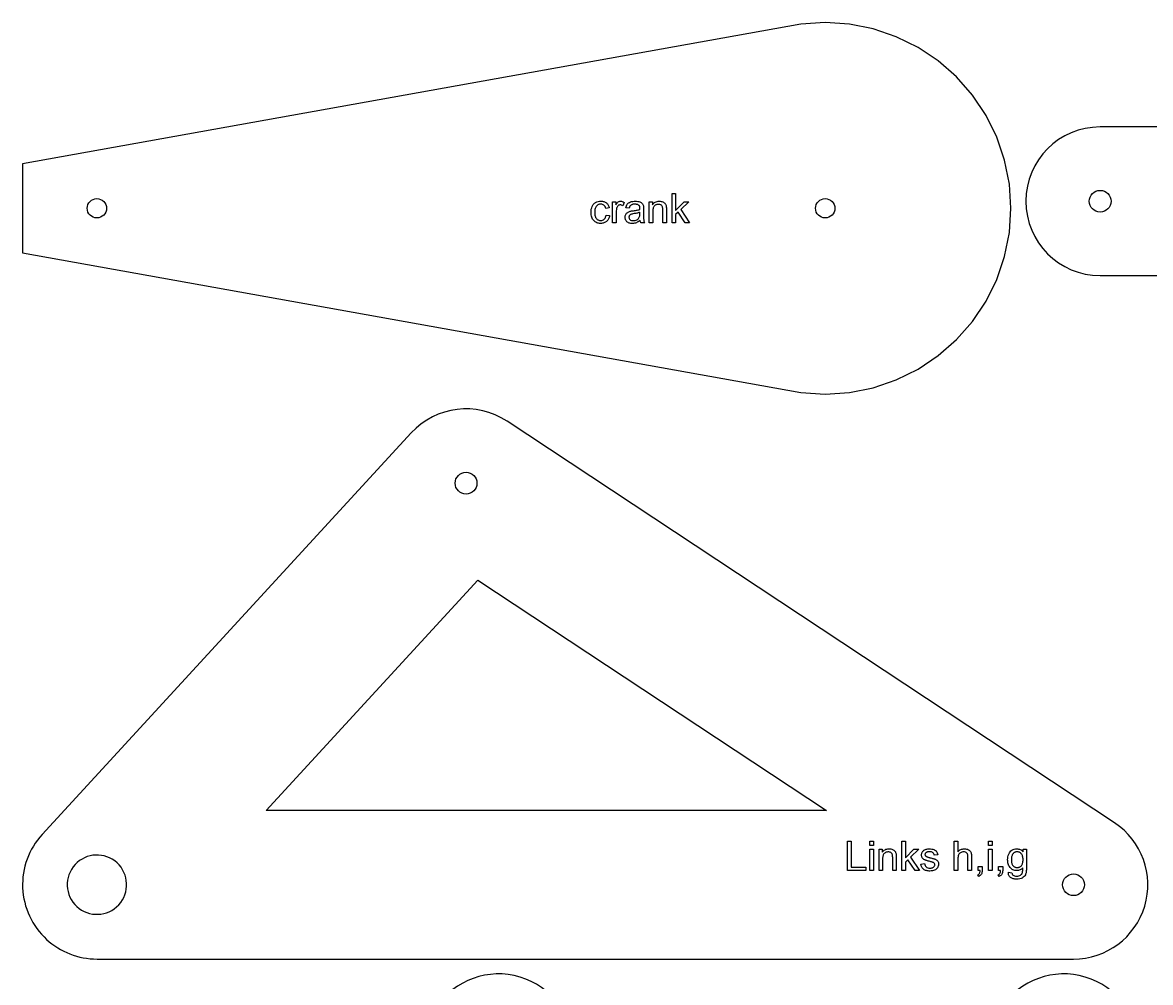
# Model space of a CAD drawing. Header units: millimetres. Extents: x 18 to 1175, y 18 to 1179.
# Drawn here: x 18 to 473.3, y 791.8 to 1179.4 of the extents above; entities that cross this region are included whole.
import ezdxf

# ---------------------------------------------------------------- set-up
doc = ezdxf.new("R2010")
doc.units = ezdxf.units.MM
doc.layers.add('cut', color=5, linetype='Continuous', true_color=0x0000ff)
doc.layers.add('line engraving', color=1, linetype='Continuous', true_color=0xff0000)

msp = doc.modelspace()

# ---------------------------------------------------------------- linework, layer by layer
at = {"layer": 'cut', "color": 5, "true_color": 0x0000ff}
for points in [[(342, 1029.44), (351.79, 1030.08), (361.41, 1032), (370.7, 1035.15), (379.5, 1039.49), (387.66, 1044.94), (395.03, 1051.41), (401.5, 1058.78), (406.95, 1066.94), (411.29, 1075.74), (414.44, 1085.03), (416.36, 1094.65), (417, 1104.44), (416.36, 1114.23), (414.44, 1123.85), (411.29, 1133.14), (406.95, 1141.94), (401.5, 1150.1), (395.03, 1157.47), (387.66, 1163.94), (379.5, 1169.39), (370.7, 1173.73), (361.41, 1176.88), (351.79, 1178.8), (342, 1179.44), (332.21, 1178.8), (18, 1122.44), (18, 1086.44), (332.21, 1030.08)], [(201.8, 954.31), (342.49, 861.28), (116.28, 861.28)]]:
    msp.add_lwpolyline(points, close=True, dxfattribs=at)
for points in [[(702, 1077.28, 1), (702, 1137.28), (453, 1137.28, 1), (453, 1077.28)], [(174.93, 1013.74), (25.91, 851.62, 0.414578), (27.73, 809.21, 0.188241), (48.05, 801.28), (442.25, 801.28, 0.743511), (458.8, 856.3), (213.56, 1018.46, 0.368358)], [(56.14, 840.13, 0.997265), (39.9, 822.46, 0.997265)], [(27.7, 497.95), (189.82, 348.94, 0.414578), (232.23, 350.75, 0.188241), (240.16, 371.07), (240.16, 765.27, 0.743511), (185.14, 781.82), (22.98, 536.59, 0.368358)], [(255.86, 497.95), (417.98, 348.94, 0.414578), (460.4, 350.75, 0.188241), (468.33, 371.07), (468.33, 765.27, 0.743511), (413.3, 781.82), (251.14, 536.59, 0.368358)]]:
    msp.add_lwpolyline(points, format="xyb", close=True, dxfattribs=at)
for centre, radius in [((453, 1107.28), 4.4), ((48, 1104.44), 3.9), ((342, 1104.44), 3.9), ((197.02, 993.44), 4.4), ((442.25, 831.28), 4.4)]:
    msp.add_circle(centre, radius, dxfattribs=at)
at = {"layer": 'line engraving', "color": 1, "true_color": 0xff0000}
for points in [[(253.53, 1101.66), (254.96, 1101.47), (254.89, 1101.11), (254.79, 1100.77), (254.68, 1100.45), (254.54, 1100.15), (254.38, 1099.87), (254.19, 1099.61), (253.99, 1099.37), (253.76, 1099.15), (253.51, 1098.96), (253.25, 1098.79), (252.97, 1098.64), (252.68, 1098.53), (252.38, 1098.43), (252.06, 1098.37), (251.73, 1098.33), (251.38, 1098.32), (250.95, 1098.33), (250.54, 1098.39), (250.16, 1098.48), (249.79, 1098.6), (249.45, 1098.77), (249.13, 1098.96), (248.83, 1099.2), (248.55, 1099.47), (248.3, 1099.77), (248.08, 1100.11), (247.89, 1100.47), (247.74, 1100.87), (247.63, 1101.3), (247.54, 1101.76), (247.49, 1102.25), (247.47, 1102.77), (247.5, 1103.45), (247.59, 1104.08), (247.73, 1104.66), (247.94, 1105.21), (248.06, 1105.46), (248.2, 1105.7), (248.35, 1105.92), (248.52, 1106.12), (248.7, 1106.31), (248.9, 1106.48), (249.11, 1106.63), (249.34, 1106.77), (249.82, 1107), (250.32, 1107.16), (250.85, 1107.26), (251.39, 1107.3), (251.73, 1107.28), (252.06, 1107.25), (252.37, 1107.2), (252.66, 1107.12), (252.94, 1107.02), (253.2, 1106.9), (253.45, 1106.75), (253.68, 1106.59), (253.89, 1106.4), (254.08, 1106.2), (254.26, 1105.97), (254.41, 1105.73), (254.54, 1105.47), (254.65, 1105.19), (254.75, 1104.89), (254.82, 1104.58), (253.4, 1104.36), (253.28, 1104.76), (253.12, 1105.12), (252.93, 1105.42), (252.69, 1105.66), (252.42, 1105.85), (252.12, 1105.99), (251.8, 1106.07), (251.45, 1106.1), (251.18, 1106.09), (250.92, 1106.05), (250.68, 1105.99), (250.45, 1105.9), (250.23, 1105.79), (250.03, 1105.65), (249.84, 1105.49), (249.66, 1105.31), (249.5, 1105.1), (249.36, 1104.86), (249.24, 1104.59), (249.14, 1104.29), (249.07, 1103.96), (249.01, 1103.61), (248.98, 1103.23), (248.97, 1102.81), (248.98, 1102.4), (249.01, 1102.01), (249.06, 1101.65), (249.14, 1101.32), (249.23, 1101.02), (249.34, 1100.75), (249.48, 1100.51), (249.63, 1100.3), (249.81, 1100.11), (249.99, 1099.95), (250.19, 1099.82), (250.4, 1099.71), (250.62, 1099.62), (250.86, 1099.56), (251.11, 1099.53), (251.37, 1099.51), (251.78, 1099.55), (252.15, 1099.64), (252.49, 1099.81), (252.8, 1100.04), (252.93, 1100.18), (253.06, 1100.34), (253.17, 1100.51), (253.27, 1100.71), (253.35, 1100.92), (253.42, 1101.15), (253.48, 1101.39), (253.53, 1101.66)], [(256.19, 1098.51), (256.19, 1107.1), (257.5, 1107.1), (257.5, 1105.8), (257.74, 1106.22), (257.98, 1106.56), (258.21, 1106.82), (258.42, 1107), (258.64, 1107.13), (258.87, 1107.22), (259.11, 1107.28), (259.36, 1107.3), (259.73, 1107.27), (260.1, 1107.18), (260.48, 1107.03), (260.85, 1106.83), (260.35, 1105.48), (260.09, 1105.61), (259.82, 1105.71), (259.55, 1105.77), (259.29, 1105.79), (259.05, 1105.77), (258.83, 1105.72), (258.62, 1105.63), (258.43, 1105.5), (258.25, 1105.35), (258.1, 1105.16), (257.98, 1104.95), (257.89, 1104.71), (257.78, 1104.31), (257.7, 1103.89), (257.66, 1103.46), (257.64, 1103.01), (257.64, 1098.51), (256.19, 1098.51)], [(267.33, 1099.57), (266.93, 1099.25), (266.53, 1098.98), (266.15, 1098.77), (265.77, 1098.6), (265.39, 1098.48), (264.99, 1098.39), (264.59, 1098.33), (264.16, 1098.32), (263.82, 1098.33), (263.5, 1098.36), (263.19, 1098.41), (262.91, 1098.49), (262.65, 1098.59), (262.41, 1098.7), (262.19, 1098.85), (261.99, 1099.01), (261.81, 1099.19), (261.65, 1099.38), (261.52, 1099.58), (261.42, 1099.8), (261.33, 1100.02), (261.27, 1100.26), (261.24, 1100.51), (261.23, 1100.78), (261.24, 1101.08), (261.3, 1101.38), (261.39, 1101.66), (261.51, 1101.93), (261.67, 1102.18), (261.85, 1102.4), (262.04, 1102.59), (262.27, 1102.77), (262.51, 1102.91), (262.76, 1103.04), (263.03, 1103.15), (263.31, 1103.24), (263.56, 1103.3), (263.85, 1103.35), (264.2, 1103.41), (264.61, 1103.46), (265.03, 1103.51), (265.43, 1103.57), (265.8, 1103.63), (266.14, 1103.69), (266.45, 1103.76), (266.73, 1103.82), (266.98, 1103.89), (267.21, 1103.96), (267.21, 1104.1), (267.21, 1104.21), (267.21, 1104.29), (267.21, 1104.34), (267.21, 1104.56), (267.19, 1104.75), (267.16, 1104.94), (267.11, 1105.1), (267.05, 1105.25), (266.98, 1105.38), (266.9, 1105.5), (266.8, 1105.6), (266.65, 1105.71), (266.49, 1105.81), (266.31, 1105.9), (266.11, 1105.97), (265.89, 1106.02), (265.66, 1106.06), (265.41, 1106.08), (265.14, 1106.09), (264.89, 1106.08), (264.66, 1106.07), (264.45, 1106.04), (264.25, 1106), (264.07, 1105.95), (263.9, 1105.89), (263.76, 1105.81), (263.63, 1105.73), (263.4, 1105.52), (263.2, 1105.23), (263.03, 1104.88), (262.9, 1104.46), (261.48, 1104.65), (261.59, 1105.09), (261.73, 1105.48), (261.91, 1105.82), (262.12, 1106.13), (262.36, 1106.39), (262.66, 1106.62), (263.01, 1106.82), (263.4, 1106.99), (263.84, 1107.12), (264.31, 1107.22), (264.82, 1107.28), (265.35, 1107.3), (265.88, 1107.28), (266.35, 1107.23), (266.77, 1107.15), (267.14, 1107.04), (267.46, 1106.9), (267.74, 1106.74), (267.97, 1106.57), (268.15, 1106.39), (268.3, 1106.18), (268.43, 1105.94), (268.53, 1105.68), (268.6, 1105.39), (268.64, 1105.17), (268.66, 1104.87), (268.67, 1104.5), (268.68, 1104.05), (268.68, 1102.11), (268.68, 1101.63), (268.68, 1101.19), (268.69, 1100.8), (268.7, 1100.45), (268.71, 1100.15), (268.73, 1099.9), (268.75, 1099.7), (268.77, 1099.54), (268.83, 1099.28), (268.91, 1099.01), (269.01, 1098.76), (269.14, 1098.51), (267.62, 1098.51), (267.51, 1098.75), (267.43, 1099), (267.37, 1099.28), (267.33, 1099.57)], [(270.93, 1098.51), (270.93, 1107.1), (272.24, 1107.1), (272.24, 1105.88), (272.49, 1106.21), (272.77, 1106.5), (273.07, 1106.74), (273.4, 1106.94), (273.76, 1107.1), (274.14, 1107.21), (274.55, 1107.27), (274.98, 1107.3), (275.36, 1107.28), (275.72, 1107.23), (276.07, 1107.14), (276.41, 1107.02), (276.71, 1106.87), (276.98, 1106.69), (277.2, 1106.5), (277.38, 1106.28), (277.53, 1106.05), (277.66, 1105.79), (277.76, 1105.51), (277.83, 1105.21), (277.87, 1104.97), (277.9, 1104.65), (277.91, 1104.26), (277.92, 1103.79), (277.92, 1098.51), (276.46, 1098.51), (276.46, 1103.74), (276.45, 1104.15), (276.42, 1104.51), (276.36, 1104.82), (276.29, 1105.07), (276.19, 1105.28), (276.05, 1105.46), (275.89, 1105.63), (275.69, 1105.77), (275.46, 1105.89), (275.22, 1105.97), (274.95, 1106.02), (274.67, 1106.03), (274.44, 1106.02), (274.22, 1106), (274.01, 1105.95), (273.81, 1105.89), (273.61, 1105.8), (273.42, 1105.7), (273.24, 1105.58), (273.07, 1105.44), (272.91, 1105.28), (272.77, 1105.08), (272.65, 1104.85), (272.56, 1104.59), (272.49, 1104.29), (272.43, 1103.96), (272.4, 1103.6), (272.39, 1103.2), (272.39, 1098.51), (270.93, 1098.51)], [(280.16, 1098.51), (280.16, 1110.37), (281.61, 1110.37), (281.61, 1103.61), (285.06, 1107.1), (286.94, 1107.1), (283.66, 1103.91), (287.28, 1098.51), (285.48, 1098.51), (282.64, 1102.9), (281.61, 1101.92), (281.61, 1098.51), (280.16, 1098.51)], [(267.21, 1102.82), (266.99, 1102.74), (266.76, 1102.67), (266.5, 1102.59), (266.21, 1102.52), (265.9, 1102.46), (265.57, 1102.39), (265.21, 1102.33), (264.83, 1102.27), (264.41, 1102.2), (264.06, 1102.13), (263.78, 1102.06), (263.56, 1101.98), (263.38, 1101.89), (263.23, 1101.78), (263.09, 1101.65), (262.98, 1101.51), (262.89, 1101.35), (262.83, 1101.18), (262.79, 1101), (262.78, 1100.82), (262.81, 1100.54), (262.89, 1100.28), (263.03, 1100.05), (263.22, 1099.84), (263.47, 1099.67), (263.76, 1099.55), (264.11, 1099.48), (264.51, 1099.46), (264.92, 1099.48), (265.31, 1099.55), (265.67, 1099.66), (266.01, 1099.82), (266.31, 1100.03), (266.58, 1100.26), (266.8, 1100.53), (266.97, 1100.83), (267.07, 1101.11), (267.15, 1101.44), (267.19, 1101.84), (267.21, 1102.29), (267.21, 1102.82)], [(350.94, 837), (350.94, 848.86), (352.51, 848.86), (352.51, 838.4), (358.35, 838.4), (358.35, 837), (350.94, 837)], [(360.04, 847.19), (360.04, 848.86), (361.5, 848.86), (361.5, 847.19), (360.04, 847.19)], [(372.94, 837), (372.94, 848.86), (374.39, 848.86), (374.39, 842.1), (377.84, 845.59), (379.73, 845.59), (376.44, 842.41), (380.06, 837), (378.26, 837), (375.42, 841.39), (374.39, 840.41), (374.39, 837), (372.94, 837)], [(394.1, 837), (394.1, 848.86), (395.56, 848.86), (395.56, 844.61), (395.82, 844.88), (396.1, 845.12), (396.4, 845.33), (396.71, 845.49), (397.04, 845.62), (397.39, 845.71), (397.75, 845.77), (398.13, 845.79), (398.59, 845.76), (399.02, 845.69), (399.42, 845.58), (399.79, 845.41), (400.11, 845.2), (400.39, 844.96), (400.62, 844.69), (400.79, 844.37), (400.87, 844.2), (400.93, 844), (400.98, 843.79), (401.02, 843.56), (401.06, 843.31), (401.08, 843.04), (401.09, 842.75), (401.1, 842.45), (401.1, 837), (399.64, 837), (399.64, 842.45), (399.63, 842.71), (399.61, 842.96), (399.58, 843.18), (399.52, 843.39), (399.46, 843.58), (399.38, 843.75), (399.28, 843.9), (399.17, 844.04), (398.91, 844.25), (398.6, 844.41), (398.24, 844.5), (397.83, 844.53), (397.51, 844.51), (397.2, 844.45), (396.9, 844.34), (396.61, 844.2), (396.35, 844.01), (396.12, 843.8), (395.94, 843.56), (395.8, 843.29), (395.69, 842.97), (395.62, 842.6), (395.57, 842.18), (395.56, 841.7), (395.56, 837), (394.1, 837)], [(407.93, 847.19), (407.93, 848.86), (409.38, 848.86), (409.38, 847.19), (407.93, 847.19)], [(360.04, 837), (360.04, 845.59), (361.5, 845.59), (361.5, 837), (360.04, 837)], [(363.72, 837), (363.72, 845.59), (365.03, 845.59), (365.03, 844.37), (365.28, 844.7), (365.55, 844.99), (365.85, 845.23), (366.18, 845.43), (366.54, 845.59), (366.92, 845.7), (367.33, 845.77), (367.76, 845.79), (368.14, 845.77), (368.51, 845.72), (368.86, 845.63), (369.19, 845.51), (369.49, 845.36), (369.76, 845.19), (369.98, 844.99), (370.16, 844.78), (370.31, 844.54), (370.44, 844.28), (370.54, 844), (370.62, 843.7), (370.65, 843.46), (370.68, 843.14), (370.69, 842.75), (370.7, 842.28), (370.7, 837), (369.24, 837), (369.24, 842.23), (369.23, 842.64), (369.2, 843.01), (369.15, 843.31), (369.07, 843.56), (368.97, 843.77), (368.84, 843.95), (368.67, 844.12), (368.47, 844.26), (368.24, 844.38), (368, 844.46), (367.74, 844.51), (367.45, 844.53), (367.22, 844.52), (367, 844.49), (366.79, 844.44), (366.59, 844.38), (366.39, 844.29), (366.2, 844.19), (366.02, 844.07), (365.85, 843.93), (365.69, 843.77), (365.55, 843.57), (365.44, 843.34), (365.34, 843.08), (365.27, 842.78), (365.21, 842.45), (365.18, 842.09), (365.17, 841.69), (365.17, 837), (363.72, 837)], [(380.63, 839.57), (382.07, 839.79), (382.16, 839.39), (382.3, 839.03), (382.5, 838.72), (382.75, 838.47), (383.05, 838.26), (383.41, 838.12), (383.83, 838.03), (384.3, 838), (384.54, 838.01), (384.77, 838.03), (384.98, 838.06), (385.17, 838.11), (385.35, 838.16), (385.51, 838.23), (385.65, 838.32), (385.78, 838.41), (386, 838.63), (386.15, 838.86), (386.24, 839.11), (386.27, 839.37), (386.24, 839.61), (386.16, 839.81), (386.03, 839.99), (385.84, 840.15), (385.75, 840.2), (385.64, 840.25), (385.49, 840.31), (385.32, 840.37), (385.12, 840.43), (384.89, 840.5), (384.64, 840.57), (384.35, 840.64), (383.97, 840.74), (383.61, 840.84), (383.29, 840.93), (383, 841.02), (382.73, 841.11), (382.5, 841.19), (382.3, 841.27), (382.13, 841.34), (381.84, 841.5), (381.59, 841.69), (381.37, 841.91), (381.19, 842.16), (381.05, 842.43), (380.95, 842.71), (380.89, 843), (380.87, 843.31), (380.89, 843.59), (380.94, 843.86), (381.02, 844.13), (381.14, 844.38), (381.28, 844.61), (381.45, 844.82), (381.64, 845.02), (381.85, 845.19), (382.04, 845.31), (382.25, 845.42), (382.5, 845.52), (382.78, 845.61), (383.08, 845.69), (383.39, 845.74), (383.71, 845.78), (384.04, 845.79), (384.53, 845.77), (384.99, 845.71), (385.42, 845.62), (385.81, 845.5), (386.17, 845.34), (386.48, 845.15), (386.73, 844.94), (386.94, 844.71), (387.11, 844.44), (387.25, 844.13), (387.36, 843.77), (387.44, 843.38), (386.02, 843.18), (385.95, 843.5), (385.83, 843.77), (385.67, 844.01), (385.46, 844.22), (385.2, 844.38), (384.9, 844.5), (384.54, 844.57), (384.14, 844.59), (383.9, 844.58), (383.68, 844.57), (383.47, 844.54), (383.28, 844.51), (383.11, 844.46), (382.96, 844.4), (382.83, 844.34), (382.71, 844.26), (382.52, 844.09), (382.39, 843.9), (382.31, 843.7), (382.28, 843.48), (382.29, 843.34), (382.33, 843.21), (382.38, 843.09), (382.46, 842.97), (382.56, 842.86), (382.69, 842.76), (382.84, 842.67), (383.02, 842.58), (383.09, 842.56), (383.18, 842.53), (383.3, 842.49), (383.45, 842.45), (383.62, 842.4), (383.82, 842.34), (384.05, 842.28), (384.3, 842.21), (384.68, 842.11), (385.02, 842.01), (385.33, 841.92), (385.62, 841.84), (385.87, 841.75), (386.1, 841.68), (386.29, 841.6), (386.46, 841.54), (386.75, 841.39), (387, 841.21), (387.23, 841.01), (387.42, 840.77), (387.57, 840.51), (387.68, 840.21), (387.74, 839.88), (387.77, 839.53), (387.74, 839.17), (387.66, 838.82), (387.53, 838.48), (387.34, 838.15), (387.11, 837.85), (386.82, 837.58), (386.49, 837.35), (386.12, 837.16), (385.7, 837.01), (385.26, 836.9), (384.8, 836.83), (384.3, 836.81), (383.9, 836.82), (383.52, 836.85), (383.16, 836.91), (382.83, 836.98), (382.52, 837.08), (382.24, 837.2), (381.98, 837.34), (381.75, 837.5), (381.54, 837.69), (381.35, 837.89), (381.18, 838.12), (381.03, 838.37), (380.9, 838.64), (380.79, 838.92), (380.7, 839.23), (380.63, 839.57)], [(407.93, 837), (407.93, 845.59), (409.38, 845.59), (409.38, 837), (407.93, 837)], [(415.93, 836.29), (417.35, 836.08), (417.41, 835.77), (417.52, 835.51), (417.66, 835.3), (417.84, 835.13), (418.14, 834.95), (418.48, 834.82), (418.88, 834.75), (419.32, 834.72), (419.8, 834.75), (420.22, 834.82), (420.58, 834.95), (420.89, 835.13), (421.14, 835.35), (421.35, 835.61), (421.51, 835.91), (421.63, 836.26), (421.66, 836.38), (421.68, 836.54), (421.7, 836.73), (421.71, 836.95), (421.72, 837.2), (421.73, 837.48), (421.73, 837.79), (421.73, 838.13), (421.49, 837.86), (421.23, 837.63), (420.95, 837.44), (420.66, 837.28), (420.36, 837.16), (420.04, 837.07), (419.7, 837.02), (419.36, 837), (418.93, 837.02), (418.52, 837.08), (418.14, 837.18), (417.78, 837.32), (417.45, 837.5), (417.15, 837.72), (416.87, 837.98), (416.61, 838.28), (416.39, 838.61), (416.19, 838.95), (416.02, 839.31), (415.89, 839.69), (415.78, 840.08), (415.7, 840.48), (415.66, 840.91), (415.64, 841.35), (415.67, 841.95), (415.75, 842.53), (415.89, 843.08), (416.09, 843.62), (416.34, 844.11), (416.63, 844.54), (416.98, 844.91), (417.38, 845.22), (417.82, 845.47), (418.3, 845.65), (418.81, 845.75), (419.36, 845.79), (419.74, 845.77), (420.09, 845.71), (420.43, 845.61), (420.75, 845.48), (421.06, 845.31), (421.35, 845.1), (421.62, 844.85), (421.87, 844.56), (421.87, 845.59), (423.22, 845.59), (423.22, 838.17), (423.21, 837.68), (423.19, 837.24), (423.16, 836.83), (423.11, 836.45), (423.06, 836.12), (422.99, 835.81), (422.9, 835.55), (422.81, 835.32), (422.57, 834.93), (422.28, 834.57), (421.93, 834.27), (421.51, 834), (421.04, 833.79), (420.52, 833.64), (419.95, 833.55), (419.33, 833.52), (418.96, 833.53), (418.6, 833.56), (418.26, 833.61), (417.94, 833.69), (417.64, 833.79), (417.36, 833.9), (417.09, 834.04), (416.85, 834.21), (416.63, 834.39), (416.44, 834.6), (416.28, 834.82), (416.15, 835.07), (416.05, 835.34), (415.98, 835.64), (415.94, 835.95), (415.93, 836.29)], [(417.14, 841.45), (417.15, 841.04), (417.18, 840.66), (417.23, 840.31), (417.31, 839.99), (417.4, 839.69), (417.52, 839.43), (417.65, 839.19), (417.81, 838.98), (417.98, 838.8), (418.17, 838.64), (418.36, 838.51), (418.57, 838.4), (418.78, 838.32), (419.01, 838.26), (419.25, 838.22), (419.49, 838.21), (419.74, 838.22), (419.98, 838.26), (420.2, 838.32), (420.42, 838.4), (420.62, 838.51), (420.82, 838.64), (421, 838.8), (421.18, 838.98), (421.34, 839.19), (421.47, 839.42), (421.59, 839.68), (421.69, 839.97), (421.76, 840.29), (421.81, 840.63), (421.85, 841), (421.86, 841.4), (421.85, 841.78), (421.81, 842.14), (421.76, 842.48), (421.68, 842.79), (421.58, 843.07), (421.46, 843.33), (421.32, 843.57), (421.16, 843.78), (420.98, 843.97), (420.79, 844.13), (420.59, 844.27), (420.38, 844.38), (420.17, 844.47), (419.95, 844.53), (419.71, 844.57), (419.47, 844.58), (419.23, 844.57), (419, 844.53), (418.78, 844.47), (418.57, 844.38), (418.37, 844.27), (418.18, 844.14), (417.99, 843.98), (417.82, 843.79), (417.66, 843.58), (417.52, 843.35), (417.41, 843.09), (417.31, 842.81), (417.24, 842.51), (417.18, 842.18), (417.15, 841.83), (417.14, 841.45)], [(403.69, 837), (403.69, 838.66), (405.35, 838.66), (405.35, 837), (405.33, 836.57), (405.27, 836.18), (405.17, 835.83), (405.03, 835.53), (404.84, 835.26), (404.61, 835.03), (404.33, 834.83), (404, 834.66), (403.6, 835.28), (403.81, 835.39), (404, 835.53), (404.15, 835.69), (404.28, 835.87), (404.37, 836.09), (404.45, 836.35), (404.5, 836.66), (404.52, 837), (403.69, 837)], [(411.98, 837), (411.98, 838.66), (413.64, 838.66), (413.64, 837), (413.62, 836.57), (413.56, 836.18), (413.45, 835.83), (413.31, 835.53), (413.13, 835.26), (412.89, 835.03), (412.61, 834.83), (412.29, 834.66), (411.88, 835.28), (412.1, 835.39), (412.28, 835.53), (412.44, 835.69), (412.56, 835.87), (412.66, 836.09), (412.73, 836.35), (412.78, 836.66), (412.8, 837), (411.98, 837)]]:
    msp.add_lwpolyline(points, dxfattribs=at)

doc.saveas('drawing.dxf')
